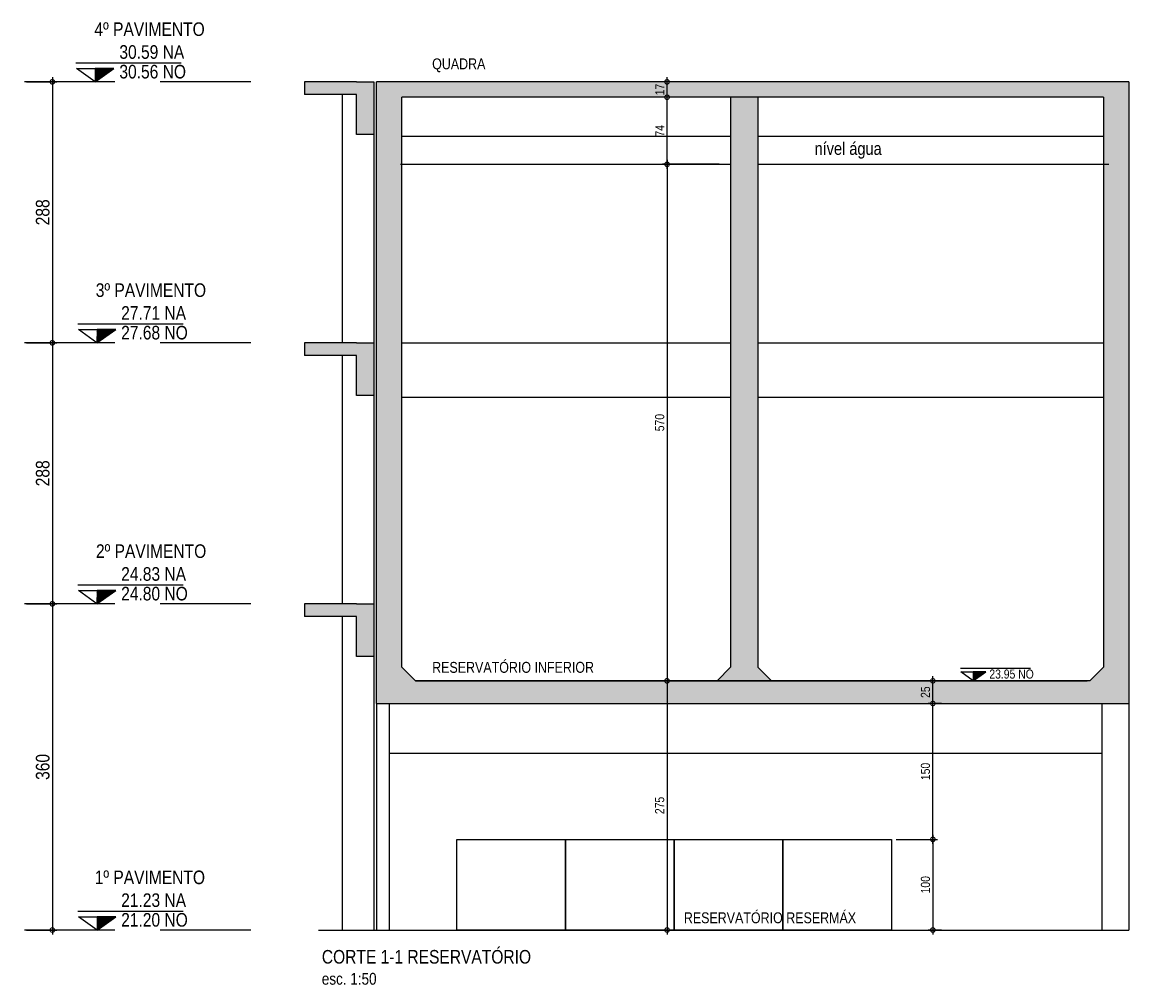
# Model space of a CAD drawing. Header units: metres. Extents: x -208 to 570, y -18 to 184.
# Drawn here: x -208.29 to -196.07, y 20.6 to 31.22 of the extents above; entities that cross this region are included whole.
import ezdxf
from ezdxf.enums import TextEntityAlignment as Align

# ---------------------------------------------------------------- set-up
doc = ezdxf.new("R2010")
doc.units = ezdxf.units.M
doc.header["$PDMODE"] = 35
doc.linetypes.add('DASHEDX2', pattern=[1.5, 1, -0.5])
for name, color, linetype in [('ARQ-ALV OSSO', 5, 'Continuous'), ('ARQ-AUX1', 1, 'Continuous'), ('ARQ-AUX2', 2, 'Continuous'), ('ARQ-DIM', 2, 'Continuous'), ('ARQ-PRJ', 7, 'DASHEDX2'), ('ARQ-SIM', 1, 'Continuous'), ('ARQ-TXT', 2, 'Continuous'), ('ES-CORTE', 2, 'Continuous')]:
    doc.layers.add(name, color=color, linetype=linetype)
doc.styles.add('Adesa', font='ARIALN.TTF')
doc.dimstyles.new('ADESA 1-0050', dxfattribs={"dimtxt": 0.1, "dimasz": 0.1, "dimexe": 0.05, "dimexo": 0.05, "dimgap": 0.03, "dimtad": 1, "dimdec": 1, "dimlfac": 100, "dimzin": 12, "dimtxsty": 'Adesa', "dimblk": 'DOTSMALL', "dimcen": 1, "dimdle": 0.05, "dimclrd": 1, "dimclre": 1, "dimclrt": 256, "dimazin": 3, "dimtm": 1e-09, "dimtfac": 1, "dimtdec": 1, "dimtmove": 1, "dimatfit": 0, "dimldrblk": 'DOTSMALL', "dimfxl": 0.8, "dimtvp": 2, "dimtolj": 1, "dimtzin": 0, "dimarcsym": 0})

# ---------------------------------------------------------------- blocks, each defined once
blk = doc.blocks.new('*U196')
h = blk.add_hatch()
h.set_pattern_fill('ANSI31', color=1, scale=0.00375, style=0)
h.set_pattern_definition([(45, (18.99673, 94.672672), (-0.0084189901, 0.0084189901), [])])
h.paths.add_polyline_path([(0.206, 0.146), (0.001, 0.146), (0, 0)])
at = {"color": 1}
blk.add_line((-0.213, 0.21), (0.95, 0.21), dxfattribs=at)
for points in [[(-0.205, 0.146), (0.001, 0.146), (0, 0), (-0.205, 0.146)], [(0.207, 0.146), (0.001, 0.146), (0, 0), (0.207, 0.146)]]:
    blk.add_lwpolyline(points, close=True, dxfattribs=at)
at = {"color": 1, "style": 'Adesa'}
blk.add_attdef('PAVIMENTO_001', (-0.02, 0.506), '', height=0.15, dxfattribs=at)
at = {"color": 3, "style": 'Adesa'}
blk.add_attdef('NA', text='', height=0.15, dxfattribs=at).set_placement((0.267, 0.21), align=Align.BOTTOM_LEFT)
blk.add_attdef('NO', text='', height=0.15, dxfattribs=at).set_placement((0.267, 0.188), align=Align.TOP_LEFT)
blk = doc.blocks.new('_DotSmall')
at = {"color": 0, "linetype": 'ByBlock', "const_width": 0.5}
blk.add_lwpolyline([(-0.0625, 0, 1), (0.0625, 0, 1)], format="xyb", close=True, dxfattribs=at)
blk = doc.blocks.new('*D197')
at = {"layer": 'ARQ-DIM', "color": 1, "lineweight": -2, "transparency": 16777216}
for p, q in [((-207.955, 24.85), (-207.955, 21.15)), ((-208.239, 24.8), (-207.905, 24.8)), ((-208.239, 21.2), (-207.905, 21.2))]:
    blk.add_line(p, q, dxfattribs=at)
at = {"layer": 'Defpoints', "color": 0, "transparency": 16777216}
for p in [(-208.289, 24.8), (-208.289, 21.2), (-207.955, 21.2)]:
    blk.add_point(p, dxfattribs=at)
at = {"layer": 'ARQ-DIM', "color": 1, "lineweight": -2, "transparency": 16777216, "xscale": 0.1, "yscale": 0.1, "zscale": 0.1}
for p, rotation in [((-207.955, 24.8), 90), ((-207.955, 21.2), 270)]:
    blk.add_blockref('_DotSmall', p, dxfattribs=dict(at, rotation=rotation))
at = {"layer": 'ARQ-DIM', "transparency": 16777216, "insert": (-208.061, 23), "char_height": 0.1, "attachment_point": 5, "rotation": 90, "style": 'Adesa'}
blk.add_mtext('\\A1;{\\H1.5x;360}', dxfattribs=at)
blk = doc.blocks.new('*D198')
at = {"layer": 'ARQ-DIM', "color": 1, "lineweight": -2, "transparency": 16777216}
for p, q in [((-208.239, 27.68), (-207.905, 27.68)), ((-207.955, 27.73), (-207.955, 24.75)), ((-208.239, 24.8), (-207.905, 24.8))]:
    blk.add_line(p, q, dxfattribs=at)
at = {"layer": 'Defpoints', "color": 0, "transparency": 16777216}
for p in [(-208.289, 27.68), (-208.289, 24.8), (-207.955, 24.8)]:
    blk.add_point(p, dxfattribs=at)
at = {"layer": 'ARQ-DIM', "color": 1, "lineweight": -2, "transparency": 16777216, "xscale": 0.1, "yscale": 0.1, "zscale": 0.1}
for p, rotation in [((-207.955, 27.68), 90), ((-207.955, 24.8), 270)]:
    blk.add_blockref('_DotSmall', p, dxfattribs=dict(at, rotation=rotation))
at = {"layer": 'ARQ-DIM', "transparency": 16777216, "insert": (-208.061, 26.24), "char_height": 0.1, "attachment_point": 5, "rotation": 90, "style": 'Adesa'}
blk.add_mtext('\\A1;{\\H1.5x;288}', dxfattribs=at)
blk = doc.blocks.new('*D199')
at = {"layer": 'ARQ-DIM', "color": 1, "lineweight": -2, "transparency": 16777216}
for p, q in [((-208.239, 30.56), (-207.905, 30.56)), ((-207.955, 30.61), (-207.955, 27.63)), ((-208.239, 27.68), (-207.905, 27.68))]:
    blk.add_line(p, q, dxfattribs=at)
at = {"layer": 'Defpoints', "color": 0, "transparency": 16777216}
for p in [(-208.289, 30.56), (-208.289, 27.68), (-207.955, 27.68)]:
    blk.add_point(p, dxfattribs=at)
at = {"layer": 'ARQ-DIM', "color": 1, "lineweight": -2, "transparency": 16777216, "xscale": 0.1, "yscale": 0.1, "zscale": 0.1}
for p, rotation in [((-207.955, 30.56), 90), ((-207.955, 27.68), 270)]:
    blk.add_blockref('_DotSmall', p, dxfattribs=dict(at, rotation=rotation))
at = {"layer": 'ARQ-DIM', "transparency": 16777216, "insert": (-208.061, 29.12), "char_height": 0.1, "attachment_point": 5, "rotation": 90, "style": 'Adesa'}
blk.add_mtext('\\A1;{\\H1.5x;288}', dxfattribs=at)
blk = doc.blocks.new('*D200')
at = {"layer": 'ARQ-DIM', "color": 1, "lineweight": -2, "transparency": 16777216}
for p, q in [((-201.169, 29.7), (-201.169, 23.9)), ((-200.595, 29.65), (-201.219, 29.65)), ((-200.595, 23.95), (-201.219, 23.95))]:
    blk.add_line(p, q, dxfattribs=at)
at = {"layer": 'Defpoints', "color": 0, "transparency": 16777216}
for p in [(-200.545, 29.65), (-201.169, 23.95), (-200.545, 23.95)]:
    blk.add_point(p, dxfattribs=at)
at = {"layer": 'ARQ-DIM', "color": 1, "lineweight": -2, "transparency": 16777216, "xscale": 0.1, "yscale": 0.1, "zscale": 0.1}
for p, rotation in [((-201.169, 29.65), 90), ((-201.169, 23.95), 270)]:
    blk.add_blockref('_DotSmall', p, dxfattribs=dict(at, rotation=rotation))
at = {"layer": 'ARQ-DIM', "transparency": 16777216, "insert": (-201.25, 26.8), "char_height": 0.1, "attachment_point": 5, "rotation": 90, "style": 'Adesa'}
blk.add_mtext('\\A1;570', dxfattribs=at)
blk = doc.blocks.new('*D201')
at = {"layer": 'ARQ-DIM', "color": 1, "lineweight": -2, "transparency": 16777216}
for p, q in [((-201.169, 29.6), (-201.169, 30.44)), ((-200.995, 30.39), (-201.219, 30.39)), ((-200.995, 29.65), (-201.219, 29.65))]:
    blk.add_line(p, q, dxfattribs=at)
at = {"layer": 'Defpoints', "color": 0, "transparency": 16777216}
for p in [(-201.169, 30.39), (-200.945, 30.39), (-200.945, 29.65)]:
    blk.add_point(p, dxfattribs=at)
at = {"layer": 'ARQ-DIM', "color": 1, "lineweight": -2, "transparency": 16777216, "xscale": 0.1, "yscale": 0.1, "zscale": 0.1}
for p, rotation in [((-201.169, 30.39), 90), ((-201.169, 29.65), 270)]:
    blk.add_blockref('_DotSmall', p, dxfattribs=dict(at, rotation=rotation))
at = {"layer": 'ARQ-DIM', "transparency": 16777216, "insert": (-201.249, 30.02), "char_height": 0.1, "attachment_point": 5, "rotation": 90, "style": 'Adesa'}
blk.add_mtext('\\A1;74', dxfattribs=at)
blk = doc.blocks.new('*D202')
at = {"layer": 'ARQ-DIM', "color": 1, "lineweight": -2, "transparency": 16777216}
for p, q in [((-200.618, 23.95), (-201.219, 23.95)), ((-201.169, 24), (-201.169, 21.15)), ((-200.618, 21.2), (-201.219, 21.2))]:
    blk.add_line(p, q, dxfattribs=at)
at = {"layer": 'Defpoints', "color": 0, "transparency": 16777216}
for p in [(-200.568, 23.95), (-201.169, 21.2), (-200.568, 21.2)]:
    blk.add_point(p, dxfattribs=at)
at = {"layer": 'ARQ-DIM', "color": 1, "lineweight": -2, "transparency": 16777216, "xscale": 0.1, "yscale": 0.1, "zscale": 0.1}
for p, rotation in [((-201.169, 23.95), 90), ((-201.169, 21.2), 270)]:
    blk.add_blockref('_DotSmall', p, dxfattribs=dict(at, rotation=rotation))
at = {"layer": 'ARQ-DIM', "transparency": 16777216, "insert": (-201.25, 22.575), "char_height": 0.1, "attachment_point": 5, "rotation": 90, "style": 'Adesa'}
blk.add_mtext('\\A1;275', dxfattribs=at)
blk = doc.blocks.new('*D203')
at = {"layer": 'ARQ-DIM', "color": 1, "lineweight": -2, "transparency": 16777216}
for p, q in [((-198.235, 22.25), (-198.235, 21.15)), ((-198.64, 22.2), (-198.185, 22.2)), ((-198.14, 21.2), (-198.285, 21.2))]:
    blk.add_line(p, q, dxfattribs=at)
at = {"layer": 'Defpoints', "color": 0, "transparency": 16777216}
for p in [(-198.69, 22.2), (-198.235, 21.2), (-198.09, 21.2)]:
    blk.add_point(p, dxfattribs=at)
at = {"layer": 'ARQ-DIM', "color": 1, "lineweight": -2, "transparency": 16777216, "xscale": 0.1, "yscale": 0.1, "zscale": 0.1}
for p, rotation in [((-198.235, 22.2), 90), ((-198.235, 21.2), 270)]:
    blk.add_blockref('_DotSmall', p, dxfattribs=dict(at, rotation=rotation))
at = {"layer": 'ARQ-DIM', "transparency": 16777216, "insert": (-198.316, 21.7), "char_height": 0.1, "attachment_point": 5, "rotation": 90, "style": 'Adesa'}
blk.add_mtext('\\A1;100', dxfattribs=at)
blk = doc.blocks.new('*D204')
at = {"layer": 'ARQ-DIM', "color": 1, "lineweight": -2, "transparency": 16777216}
for p, q in [((-198.235, 22.15), (-198.235, 23.75)), ((-198.14, 23.7), (-198.285, 23.7)), ((-198.64, 22.2), (-198.185, 22.2))]:
    blk.add_line(p, q, dxfattribs=at)
at = {"layer": 'Defpoints', "color": 0, "transparency": 16777216}
for p in [(-198.235, 23.7), (-198.09, 23.7), (-198.69, 22.2)]:
    blk.add_point(p, dxfattribs=at)
at = {"layer": 'ARQ-DIM', "color": 1, "lineweight": -2, "transparency": 16777216, "xscale": 0.1, "yscale": 0.1, "zscale": 0.1}
for p, rotation in [((-198.235, 23.7), 90), ((-198.235, 22.2), 270)]:
    blk.add_blockref('_DotSmall', p, dxfattribs=dict(at, rotation=rotation))
at = {"layer": 'ARQ-DIM', "transparency": 16777216, "insert": (-198.316, 22.95), "char_height": 0.1, "attachment_point": 5, "rotation": 90, "style": 'Adesa'}
blk.add_mtext('\\A1;150', dxfattribs=at)
blk = doc.blocks.new('*D205')
at = {"layer": 'ARQ-DIM', "color": 1, "lineweight": -2, "transparency": 16777216}
for p, q in [((-198.14, 23.95), (-198.285, 23.95)), ((-198.235, 23.65), (-198.235, 24)), ((-198.14, 23.7), (-198.285, 23.7))]:
    blk.add_line(p, q, dxfattribs=at)
at = {"layer": 'Defpoints', "color": 0, "transparency": 16777216}
for p in [(-198.235, 23.95), (-198.09, 23.95), (-198.09, 23.7)]:
    blk.add_point(p, dxfattribs=at)
at = {"layer": 'ARQ-DIM', "color": 1, "lineweight": -2, "transparency": 16777216, "xscale": 0.1, "yscale": 0.1, "zscale": 0.1}
for p, rotation in [((-198.235, 23.95), 90), ((-198.235, 23.7), 270)]:
    blk.add_blockref('_DotSmall', p, dxfattribs=dict(at, rotation=rotation))
at = {"layer": 'ARQ-DIM', "transparency": 16777216, "insert": (-198.316, 23.825), "char_height": 0.1, "attachment_point": 5, "rotation": 90, "style": 'Adesa'}
blk.add_mtext('\\A1;25', dxfattribs=at)
blk = doc.blocks.new('*U288')
h = blk.add_hatch()
h.set_pattern_fill('ANSI31', color=1, scale=0.0025, style=0)
h.set_pattern_definition([(45, (12.664487, 63.115115), (-0.0056126601, 0.0056126601), [])])
h.paths.add_polyline_path([(0.138, 0.098), (0.001, 0.098), (0, 0)])
at = {"color": 1}
blk.add_line((-0.142, 0.14), (0.633, 0.14), dxfattribs=at)
for points in [[(-0.137, 0.098), (0.001, 0.098), (0, 0), (-0.137, 0.098)], [(0.138, 0.098), (0.001, 0.098), (0, 0), (0.138, 0.098)]]:
    blk.add_lwpolyline(points, close=True, dxfattribs=at)
at = {"color": 1, "style": 'Adesa'}
blk.add_attdef('PAVIMENTO_001', (-0.013, 0.338), '', height=0.1, dxfattribs=at)
at = {"color": 3, "style": 'Adesa'}
blk.add_attdef('NA', text='', height=0.1, dxfattribs=at).set_placement((0.178, 0.14), align=Align.BOTTOM_LEFT)
blk.add_attdef('NO', text='', height=0.1, dxfattribs=at).set_placement((0.178, 0.125), align=Align.TOP_LEFT)
blk = doc.blocks.new('*D253')
at = {"layer": 'ARQ-DIM', "color": 1, "lineweight": -2, "transparency": 16777216}
for p, q in [((-200.995, 30.56), (-201.219, 30.56)), ((-201.169, 30.34), (-201.169, 30.61)), ((-200.995, 30.39), (-201.219, 30.39))]:
    blk.add_line(p, q, dxfattribs=at)
at = {"layer": 'Defpoints', "color": 0, "transparency": 16777216}
for p in [(-201.169, 30.56), (-200.945, 30.56), (-200.945, 30.39)]:
    blk.add_point(p, dxfattribs=at)
at = {"layer": 'ARQ-DIM', "color": 1, "lineweight": -2, "transparency": 16777216, "xscale": 0.1, "yscale": 0.1, "zscale": 0.1}
for p, rotation in [((-201.169, 30.56), 90), ((-201.169, 30.39), 270)]:
    blk.add_blockref('_DotSmall', p, dxfattribs=dict(at, rotation=rotation))
at = {"layer": 'ARQ-DIM', "transparency": 16777216, "insert": (-201.249, 30.475), "char_height": 0.1, "attachment_point": 5, "rotation": 90, "style": 'Adesa'}
blk.add_mtext('\\A1;17', dxfattribs=at)

msp = doc.modelspace()

# ---------------------------------------------------------------- hatches: boundary and pattern name
at = {"layer": 'ARQ-AUX1'}
h = msp.add_hatch(color=8, dxfattribs=at)
h.dxf.hatch_style = 1
h.paths.add_polyline_path([(-200.1674, 30.39), (-200.4674, 30.39), (-200.4674, 24.1), (-200.6174, 23.95), (-200.0174, 23.95), (-200.1674, 24.1)])
at = {"layer": 'ARQ-DIM'}
h = msp.add_hatch(color=8, dxfattribs=at)
h.dxf.hatch_style = 1
h.paths.add_polyline_path([(-204.4074, 30.5601), (-204.5974, 30.5601), (-205.172, 30.5601), (-205.172, 30.4201), (-204.5974, 30.4201), (-204.5974, 29.9801), (-204.4074, 29.9801)])
h = msp.add_hatch(color=8, dxfattribs=at)
h.dxf.hatch_style = 1
h.paths.add_polyline_path([(-200.1674, 30.39), (-200.4674, 30.39), (-200.4674, 24.1), (-200.6174, 23.95), (-200.0174, 23.95), (-200.1674, 24.1)], flags=0)
h.paths.add_polyline_path([(-204.3774, 30.56), (-204.3774, 23.95), (-204.3774, 23.7), (-196.0711, 23.7), (-196.0711, 30.56)])
h.paths.add_polyline_path([(-196.351, 30.39), (-196.351, 24.1), (-196.501, 23.95), (-203.9474, 23.95), (-204.0974, 24.1), (-204.0974, 30.39)], flags=16)
h.paths.add_polyline_path([(-201.1468, 26.68), (-201.1468, 26.9211), (-201.355, 26.9211), (-201.355, 26.68)], flags=8)
h.paths.add_polyline_path([(-201.1449, 29.9315), (-201.1449, 30.1089), (-201.3531, 30.1089), (-201.3531, 29.9315)], flags=8)
h.paths.add_polyline_path([(-199.5857, 29.6769), (-198.7755, 29.6774), (-198.7757, 29.9688), (-199.5859, 29.9684)], flags=8)
h.paths.add_polyline_path([(-203.8029, 23.9419), (-201.9557, 23.9429), (-201.9559, 24.1927), (-203.803, 24.1917)], flags=24)
h = msp.add_hatch(color=8, dxfattribs=at)
h.dxf.hatch_style = 1
h.paths.add_polyline_path([(-204.4074, 27.6793), (-204.5974, 27.6793), (-205.172, 27.6793), (-205.172, 27.5393), (-204.5974, 27.5393), (-204.5974, 27.0993), (-204.4074, 27.0993)])
h = msp.add_hatch(color=8, dxfattribs=at)
h.dxf.hatch_style = 1
h.paths.add_polyline_path([(-204.4074, 24.8), (-204.5974, 24.8), (-205.172, 24.8), (-205.172, 24.66), (-204.5974, 24.66), (-204.5974, 24.22), (-204.4074, 24.22)])

# ---------------------------------------------------------------- linework, layer by layer
at = {"layer": 'ARQ-ALV OSSO'}
for points in [[(-204.3774, 23.7), (-204.3774, 21.2)], [(-204.2374, 23.7), (-204.2374, 21.2)], [(-196.3711, 23.6974), (-196.3711, 21.2)], [(-196.0711, 23.6974), (-196.0711, 21.2)]]:
    msp.add_lwpolyline(points, dxfattribs=at)
at = {"layer": 'ARQ-AUX1'}
msp.add_line((-204.2374, 23.15), (-196.3711, 23.15), dxfattribs=at)
at = {"layer": 'ARQ-AUX1', "color": 8}
for points in [[(-205.172, 30.5601), (-205.172, 30.4201)], [(-205.172, 27.6793), (-205.172, 27.5393)], [(-205.172, 24.8), (-205.172, 24.66)]]:
    msp.add_lwpolyline(points, dxfattribs=at)
at = {"layer": 'ARQ-AUX1'}
for points in [[(-204.7574, 30.4201), (-204.7574, 27.6793)], [(-204.4074, 29.9801), (-204.4074, 27.6793)], [(-204.0974, 29.9601), (-200.4674, 29.9601)], [(-200.1674, 29.9601), (-200.1674, 29.9601), (-196.351, 29.9601)], [(-204.0974, 27.6793), (-200.4674, 27.6793)], [(-200.1674, 27.6793), (-200.1674, 27.6793), (-196.351, 27.6793)], [(-204.7574, 27.5393), (-204.7574, 24.8)], [(-204.4074, 27.0993), (-204.4074, 24.8)], [(-204.0974, 27.0793), (-200.4674, 27.0793)], [(-200.1674, 27.0793), (-200.1674, 27.0793), (-196.351, 27.0793)], [(-204.7574, 24.66), (-204.7574, 21.2)], [(-204.4074, 24.22), (-204.4074, 21.2)]]:
    msp.add_lwpolyline(points, dxfattribs=at)
for points in [[(-203.4904, 22.2), (-202.2904, 22.2), (-202.2904, 21.2), (-203.4904, 21.2)], [(-202.2904, 22.2), (-201.0904, 22.2), (-201.0904, 21.2), (-202.2904, 21.2)], [(-201.0904, 22.2), (-199.8904, 22.2), (-199.8904, 21.2), (-201.0904, 21.2)], [(-199.8904, 22.2), (-198.6904, 22.2), (-198.6904, 21.2), (-199.8904, 21.2)]]:
    msp.add_lwpolyline(points, close=True, dxfattribs=at)
at = {"layer": 'ARQ-AUX2'}
for points in [[(-204.1111, 29.65), (-200.4674, 29.65)], [(-200.1674, 29.65), (-196.291, 29.65)]]:
    msp.add_lwpolyline(points, dxfattribs=at)
at = {"layer": 'ARQ-DIM'}
for p, q in [((-204.3774, 23.95), (-204.3774, 30.56)), ((-196.0711, 30.56), (-196.0711, 23.7))]:
    msp.add_line(p, q, dxfattribs=at)
at = {"layer": 'ARQ-PRJ'}
for p, q in [((-205.7639, 30.56), (-208.2871, 30.56)), ((-205.764, 27.6792), (-208.2887, 27.68)), ((-205.764, 24.7999), (-208.2886, 24.7999)), ((-205.7639, 21.2), (-208.2885, 21.2))]:
    msp.add_line(p, q, dxfattribs=at)
at = {"layer": 'ES-CORTE'}
for p, q in [((-200.4674, 30.39), (-200.4674, 24.1)), ((-200.1674, 30.39), (-200.1674, 24.1)), ((-204.3774, 23.7), (-204.3774, 23.95)), ((-204.3774, 23.7), (-204.3774, 23.95)), ((-203.9474, 23.95), (-196.531, 23.95)), ((-204.3774, 23.7), (-196.0711, 23.7)), ((-205.0159, 21.2), (-196.0711, 21.2)), ((-205.0159, 21.2), (-196.0711, 21.2))]:
    msp.add_line(p, q, dxfattribs=at)
for points in [[(-204.5974, 30.5601), (-205.172, 30.5601)], [(-204.5974, 30.5601), (-204.4074, 30.5601), (-204.4074, 29.9801), (-204.5974, 29.9801), (-204.5974, 30.4201)], [(-196.0711, 30.56), (-204.3774, 30.56)], [(-204.5974, 30.4201), (-205.172, 30.4201)], [(-196.351, 30.39), (-196.351, 24.1), (-196.501, 23.95), (-203.9474, 23.95), (-204.0974, 24.1), (-204.0974, 30.39)], [(-196.351, 30.39), (-204.0974, 30.39)], [(-204.5974, 27.6793), (-205.172, 27.6793)], [(-204.5974, 27.6793), (-204.4074, 27.6793), (-204.4074, 27.0993), (-204.5974, 27.0993), (-204.5974, 27.5393)], [(-204.5974, 27.5393), (-205.172, 27.5393)], [(-204.5974, 24.8), (-205.172, 24.8)], [(-204.5974, 24.8), (-204.4074, 24.8), (-204.4074, 24.22), (-204.5974, 24.22), (-204.5974, 24.66)], [(-204.5974, 24.66), (-205.172, 24.66)], [(-200.4674, 24.1), (-200.6174, 23.95)], [(-200.1674, 24.1), (-200.0174, 23.95)]]:
    msp.add_lwpolyline(points, dxfattribs=at)

# ---------------------------------------------------------------- block references
at = {"layer": 'ARQ-SIM', "color": 1}
ref = msp.add_blockref('*U196', (-207.482, 30.56), dxfattribs=at)
ref.add_attrib('PAVIMENTO_001', '4º PAVIMENTO', (-207.4907, 31.0664), dxfattribs={"layer": '0', "color": 1, "height": 0.15, "style": 'Adesa'})
ref.add_attrib('NA', '30.59 NA', dxfattribs={"layer": '0', "color": 3, "height": 0.15, "style": 'Adesa'}).set_placement((-207.2152, 30.7696), align=Align.BOTTOM_LEFT)
ref.add_attrib('NO', '30.56 NO', dxfattribs={"layer": '0', "color": 3, "height": 0.15, "style": 'Adesa'}).set_placement((-207.2152, 30.7475), align=Align.TOP_LEFT)
ref = msp.add_blockref('*U196', (-207.4622, 27.68), dxfattribs=at)
ref.add_attrib('PAVIMENTO_001', '3º PAVIMENTO', (-207.4758, 28.1864), dxfattribs={"layer": '0', "color": 1, "height": 0.15, "style": 'Adesa'})
ref.add_attrib('NA', '27.71 NA', dxfattribs={"layer": '0', "color": 3, "height": 0.15, "style": 'Adesa'}).set_placement((-207.1954, 27.8896), align=Align.BOTTOM_LEFT)
ref.add_attrib('NO', '27.68 NO', dxfattribs={"layer": '0', "color": 3, "height": 0.15, "style": 'Adesa'}).set_placement((-207.1954, 27.8675), align=Align.TOP_LEFT)
ref = msp.add_blockref('*U196', (-207.4622, 24.7999), dxfattribs=at)
ref.add_attrib('PAVIMENTO_001', '2º PAVIMENTO', (-207.4737, 25.3064), dxfattribs={"layer": '0', "color": 1, "height": 0.15, "style": 'Adesa'})
ref.add_attrib('NA', '24.83 NA', dxfattribs={"layer": '0', "color": 3, "height": 0.15, "style": 'Adesa'}).set_placement((-207.1954, 25.0095), align=Align.BOTTOM_LEFT)
ref.add_attrib('NO', '24.80 NO', dxfattribs={"layer": '0', "color": 3, "height": 0.15, "style": 'Adesa'}).set_placement((-207.1954, 24.9874), align=Align.TOP_LEFT)
ref = msp.add_blockref('*U288', (-197.7892, 23.95), dxfattribs=at)
ref.add_attrib('NO', '23.95 NO', dxfattribs={"layer": '0', "color": 3, "height": 0.1, "style": 'Adesa'}).set_placement((-197.6113, 24.075), align=Align.TOP_LEFT)
ref = msp.add_blockref('*U196', (-207.4621, 21.2), dxfattribs=at)
ref.add_attrib('PAVIMENTO_001', '1º PAVIMENTO', (-207.4873, 21.7064), dxfattribs={"layer": '0', "color": 1, "height": 0.15, "style": 'Adesa'})
ref.add_attrib('NA', '21.23 NA', dxfattribs={"layer": '0', "color": 3, "height": 0.15, "style": 'Adesa'}).set_placement((-207.1953, 21.4096), align=Align.BOTTOM_LEFT)
ref.add_attrib('NO', '21.20 NO', dxfattribs={"layer": '0', "color": 3, "height": 0.15, "style": 'Adesa'}).set_placement((-207.1953, 21.3875), align=Align.TOP_LEFT)

# ---------------------------------------------------------------- texts
at = {"layer": 'ARQ-TXT', "style": 'Adesa'}
msp.add_text('RESERVATÓRIO RESERMÁX', height=0.12, dxfattribs=at).set_placement((-200.0331, 21.2752, -0.0353), align=Align.CENTER)
at = {"layer": 'ARQ-TXT', "ltscale": 0.5, "style": 'Adesa'}
for s, height, p in [('CORTE 1-1 RESERVATÓRIO', 0.15, (-204.9803, 20.8298)), ('esc. 1:50', 0.13, (-204.9803, 20.5969))]:
    msp.add_text(s, height=height, dxfattribs=at).set_placement(p)
at = {"layer": 'ARQ-TXT', "ltscale": 0.5, "width": 4.86306, "attachment_point": 1, "rotation": 0.03197, "style": 'Adesa'}
for s, insert, char_height in [('QUADRA', (-203.7624, 30.8187, 0), 0.12), ('nível água', (-199.5404, 29.8939, 0), 0.14), ('RESERVATÓRIO INFERIOR ', (-203.7624, 24.1583, 0), 0.12)]:
    msp.add_mtext(s, dxfattribs=dict(at, insert=insert, char_height=char_height))

# ---------------------------------------------------------------- dimensions: what is measured, and where the dimension line sits
at = {"layer": 'ARQ-DIM'}
for base, p1, p2, picture, middle in [((-207.9548, 27.68), (-208.2885, 30.56), (-208.2887, 27.68), '*D199', (-208.0614, 29.12)), ((-207.9549, 24.7999), (-208.2887, 27.68), (-208.2886, 24.7999), '*D198', (-208.0615, 26.24)), ((-207.9547, 21.2), (-208.2886, 24.7999), (-208.2885, 21.2), '*D197', (-208.0613, 23))]:
    dim = msp.add_linear_dim(base=base, p1=p1, p2=p2, angle=90, text='{\\H1.5x;<>}', dimstyle='ADESA 1-0050', dxfattribs=at)
    dim.commit()
    dim.dimension.update_dxf_attribs({"geometry": picture, "text_midpoint": middle})
for base, p1, p2, picture, middle in [((-201.1693, 30.56), (-200.9446, 30.39), (-200.9446, 30.56), '*D253', (-201.2495, 30.475)), ((-201.1693, 30.39), (-200.9446, 29.65), (-200.9446, 30.39), '*D201', (-201.2493, 30.02)), ((-201.1693, 23.95), (-200.5449, 29.65), (-200.5449, 23.95), '*D200', (-201.2503, 26.8)), ((-201.1693, 21.2), (-200.568, 23.95), (-200.568, 21.2), '*D202', (-201.2503, 22.575)), ((-198.235, 23.95), (-198.0904, 23.7), (-198.0904, 23.95), '*D205', (-198.3161, 23.825)), ((-198.235, 23.7), (-198.6904, 22.2), (-198.0904, 23.7), '*D204', (-198.3161, 22.95)), ((-198.235, 21.2), (-198.6904, 22.2), (-198.0904, 21.2), '*D203', (-198.3161, 21.7))]:
    dim = msp.add_linear_dim(base=base, p1=p1, p2=p2, angle=90, dimstyle='ADESA 1-0050', dxfattribs=at)
    dim.commit()
    dim.dimension.update_dxf_attribs({"geometry": picture, "text_midpoint": middle})

doc.saveas('drawing.dxf')
